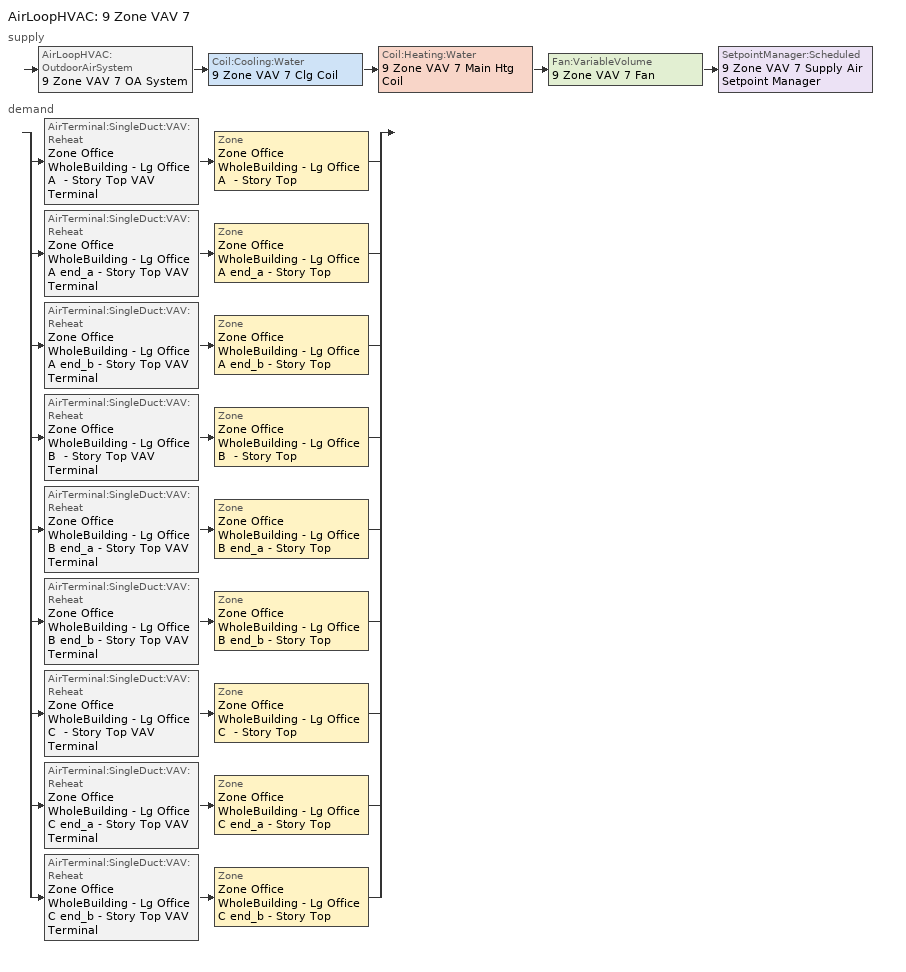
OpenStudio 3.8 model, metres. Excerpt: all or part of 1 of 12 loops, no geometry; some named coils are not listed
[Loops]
AirLoopHVAC '9 Zone VAV 7'
 supply: AirLoopHVAC:OutdoorAirSystem '9 Zone VAV 7 OA System' > Coil:Cooling:Water '9 Zone VAV 7 Clg Coil' > Coil:Heating:Water '9 Zone VAV 7 Main Htg Coil' > Fan:VariableVolume '9 Zone VAV 7 Fan' > SetpointManager:Scheduled '9 Zone VAV 7 Supply Air Setpoint Manager'
 demand: split
  | AirTerminal:SingleDuct:VAV:Reheat 'Zone Office WholeBuilding - Lg Office A  - Story Top VAV Terminal' > Zone 'Zone Office WholeBuilding - Lg Office A  - Story Top'
  | AirTerminal:SingleDuct:VAV:Reheat 'Zone Office WholeBuilding - Lg Office A end_a - Story Top VAV Terminal' > Zone 'Zone Office WholeBuilding - Lg Office A end_a - Story Top'
  | AirTerminal:SingleDuct:VAV:Reheat 'Zone Office WholeBuilding - Lg Office A end_b - Story Top VAV Terminal' > Zone 'Zone Office WholeBuilding - Lg Office A end_b - Story Top'
  | AirTerminal:SingleDuct:VAV:Reheat 'Zone Office WholeBuilding - Lg Office B  - Story Top VAV Terminal' > Zone 'Zone Office WholeBuilding - Lg Office B  - Story Top'
  | AirTerminal:SingleDuct:VAV:Reheat 'Zone Office WholeBuilding - Lg Office B end_a - Story Top VAV Terminal' > Zone 'Zone Office WholeBuilding - Lg Office B end_a - Story Top'
  | AirTerminal:SingleDuct:VAV:Reheat 'Zone Office WholeBuilding - Lg Office B end_b - Story Top VAV Terminal' > Zone 'Zone Office WholeBuilding - Lg Office B end_b - Story Top'
  | AirTerminal:SingleDuct:VAV:Reheat 'Zone Office WholeBuilding - Lg Office C  - Story Top VAV Terminal' > Zone 'Zone Office WholeBuilding - Lg Office C  - Story Top'
  | AirTerminal:SingleDuct:VAV:Reheat 'Zone Office WholeBuilding - Lg Office C end_a - Story Top VAV Terminal' > Zone 'Zone Office WholeBuilding - Lg Office C end_a - Story Top'
  | AirTerminal:SingleDuct:VAV:Reheat 'Zone Office WholeBuilding - Lg Office C end_b - Story Top VAV Terminal' > Zone 'Zone Office WholeBuilding - Lg Office C end_b - Story Top'
[Sizing:Zone] Zone Cooling Design Supply Air Temperature Input Method=SupplyAirTemperature; Zone Cooling Design Supply Air Temperature {C}=12.7778; Zone Cooling Design Supply Air Temperature Difference {deltaC}=11.11; Zone Heating Design Supply Air Temperature Input Method=SupplyAirTemperature; Zone Heating Design Supply Air Temperature {C}=40; Zone Heating Design Supply Air Temperature Difference {deltaC}=11.11; Zone Cooling Design Supply Air Humidity Ratio {kg-H2O/kg-air}=0.0085; Zone Heating Design Supply Air Humidity Ratio {kg-H2O/kg-air}=0.008; Cooling Design Air Flow Method=DesignDayWithLimit; Heating Design Air Flow Method=DesignDay; Account for Dedicated Outdoor Air System=No; Dedicated Outdoor Air System Control Strategy=NeutralSupplyAir; Dedicated Outdoor Air Low Setpoint Temperature for Design {C}=autosize; Dedicated Outdoor Air High Setpoint Temperature for Design {C}=autosize; Zone Load Sizing Method=Sensible Load Only No Latent Load; Zone Latent Cooling Design Supply Air Humidity Ratio Input Method=HumidityRatioDifference; Zone Cooling Design Supply Air Humidity Ratio Difference {kgWater/kgDryAir}=0.005; Zone Latent Heating Design Supply Air Humidity Ratio Input Method=HumidityRatioDifference; Zone Humidification Design Supply Air Humidity Ratio Difference {kgWater/kgDryAir}=0.005
Zone Office WholeBuilding - Lg Office A end_a - Story Top; Zone Office WholeBuilding - Lg Office B end_a - Story Top; Zone Office WholeBuilding - Lg Office C end_a - Story Top; Zone Office WholeBuilding - Lg Office A  - Story Top; Zone Office WholeBuilding - Lg Office B  - Story Top; Zone Office WholeBuilding - Lg Office C  - Story Top; Zone Office WholeBuilding - Lg Office A end_b - Story Top; Zone Office WholeBuilding - Lg Office B end_b - Story Top; Zone Office WholeBuilding - Lg Office C end_b - Story Top
[Zone equipment]
Zone Office WholeBuilding - Lg Office A end_a - Story Top: Zone Office WholeBuilding - Lg Office A end_a - Story Top VAV Terminal
Zone Office WholeBuilding - Lg Office B end_a - Story Top: Zone Office WholeBuilding - Lg Office B end_a - Story Top VAV Terminal
Zone Office WholeBuilding - Lg Office C end_a - Story Top: Zone Office WholeBuilding - Lg Office C end_a - Story Top VAV Terminal
Zone Office WholeBuilding - Lg Office A  - Story Top: Zone Office WholeBuilding - Lg Office A  - Story Top VAV Terminal
Zone Office WholeBuilding - Lg Office B  - Story Top: Zone Office WholeBuilding - Lg Office B  - Story Top VAV Terminal
Zone Office WholeBuilding - Lg Office C  - Story Top: Zone Office WholeBuilding - Lg Office C  - Story Top VAV Terminal
Zone Office WholeBuilding - Lg Office A end_b - Story Top: Zone Office WholeBuilding - Lg Office A end_b - Story Top VAV Terminal
Zone Office WholeBuilding - Lg Office B end_b - Story Top: Zone Office WholeBuilding - Lg Office B end_b - Story Top VAV Terminal
Zone Office WholeBuilding - Lg Office C end_b - Story Top: Zone Office WholeBuilding - Lg Office C end_b - Story Top VAV Terminal
[SetpointManager:Scheduled]
9 Zone VAV 7 Supply Air Setpoint Manager: Control Variable=Temperature; Schedule=Supply Air Temp - 55.0F; Setpoint Node or NodeList=9 Zone VAV 7 Supply Outlet Node
[AirLoopHVAC]
9 Zone VAV 7: Availability Schedule=9 Zone VAV 7_constant_night_fan_schedule; Design Supply Air Flow Rate {m3/s}=21.4722; Design Return Air Flow Fraction of Supply Air Flow=1
[Sizing:System]
9 Zone VAV 7: Type of Load to Size On=Sensible; Design Outdoor Air Flow Rate {m3/s}=21.4722; Central Heating Maximum System Air Flow Ratio=0.3; Preheat Design Temperature {C}=7.22222; Preheat Design Humidity Ratio {kg-H2O/kg-Air}=0.008; Precool Design Temperature {C}=12.7778; Precool Design Humidity Ratio {kg-H2O/kg-Air}=0.008; Central Cooling Design Supply Air Temperature {C}=12.7778; Central Heating Design Supply Air Temperature {C}=12.7778; Sizing Option=Coincident; 100% Outdoor Air in Cooling=No; 100% Outdoor Air in Heating=No; Central Cooling Design Supply Air Humidity Ratio {kg-H2O/kg-Air}=0.0085; Central Heating Design Supply Air Humidity Ratio {kg-H2O/kg-Air}=0.008; Cooling Design Air Flow Method=DesignDay; Heating Design Air Flow Method=DesignDay; System Outdoor Air Method=ZoneSum; Zone Maximum Outdoor Air Fraction=1; Cooling Supply Air Flow Rate Per Floor Area {m3/s-m2}=0.00996765; Cooling Fraction of Autosized Cooling Supply Air Flow Rate=1; Cooling Supply Air Flow Rate Per Unit Cooling Capacity {m3/s-W}=3.94755e-05; Heating Supply Air Flow Rate Per Floor Area {m3/s-m2}=0.00996765; Heating Fraction of Autosized Heating Supply Air Flow Rate=1; Heating Fraction of Autosized Cooling Supply Air Flow Rate=1; Heating Supply Air Flow Rate Per Unit Heating Capacity {m3/s-W}=3.15882e-05; Cooling Design Capacity Method=CoolingDesignCapacity; Cooling Design Capacity {W}=331910; Cooling Design Capacity Per Floor Area {W/m2}=234.7; Fraction of Autosized Cooling Design Capacity=1; Heating Design Capacity Method=HeatingDesignCapacity; Heating Design Capacity {W}=0; Heating Design Capacity Per Floor Area {W/m2}=157; Fraction of Autosized Heating Design Capacity=1; Central Cooling Capacity Control Method=OnOff; Occupant Diversity=1
[Fan:VariableVolume]
9 Zone VAV 7 Fan: Availability Schedule=Always On Discrete; Fan Total Efficiency=0.61165; Pressure Rise {Pa}=1389.92; Maximum Flow Rate {m3/s}=21.4722; Fan Power Minimum Flow Rate Input Method=Fraction; Fan Power Minimum Flow Fraction=0.25; Fan Power Minimum Air Flow Rate {m3/s}=0; Motor Efficiency=0.941; Motor In Airstream Fraction=1; Fan Power Coefficient 1=0.189848; Fan Power Coefficient 2=0.31447; Fan Power Coefficient 3=0.495682; Fan Power Coefficient 4=0; Fan Power Coefficient 5=0
[Controller:OutdoorAir]
9 Zone VAV 7 OA Controller: Minimum Outdoor Air Flow Rate {m3/s}=2.06477; Maximum Outdoor Air Flow Rate {m3/s}=21.4722; Economizer Control Type=NoEconomizer; Economizer Control Action Type=ModulateFlow; Economizer Maximum Limit Dry-Bulb Temperature {C}=12.7778; Economizer Maximum Limit Enthalpy {J/kg}=64000; Lockout Type=LockoutWithHeating; Minimum Limit Type=FixedMinimum; Minimum Outdoor Air Schedule=9 Zone VAV 7_night_ventcycle_schedule; Controller Mechanical Ventilation=9 Zone VAV 7 Vent Controller; High Humidity Control=No; Heat Recovery Bypass Control Type=BypassWhenWithinEconomizerLimits; Economizer Operation Staging=InterlockedWithMechanicalCooling
[Controller:MechanicalVentilation]
9 Zone VAV 7 Vent Controller: Availability Schedule=Always On Discrete; System Outdoor Air Method=ZoneSum
[AirLoopHVAC:OutdoorAirSystem]
9 Zone VAV 7 OA System: Controller=9 Zone VAV 7 OA Controller
[AirTerminal:SingleDuct:VAV:Reheat] Availability Schedule=Always On Discrete; Zone Minimum Air Flow Input Method=Constant; Constant Minimum Air Flow Fraction=0.3; Minimum Hot Water or Steam Flow Rate {m3/s}=0; Convergence Tolerance=0.001; Damper Heating Action=Normal; Maximum Flow per Zone Floor Area During Reheat {m3/s-m2}=AutoSize; Maximum Flow Fraction During Reheat=AutoSize; Maximum Reheat Air Temperature {C}=40; Control For Outdoor Air=No
Name | Maximum Air Flow Rate {m3/s} | Fixed Minimum Air Flow Rate {m3/s} | Reheat Coil | Maximum Hot Water or Steam Flow Rate {m3/s}
Zone Office WholeBuilding - Lg Office A  - Story Top VAV Terminal | 7.56699 | 2.2701 | Zone Office WholeBuilding - Lg Office A  - Story Top Reheat Coil | 0.00148874
Zone Office WholeBuilding - Lg Office A end_a - Story Top VAV Terminal | 0.333444 | 0.100033 | Zone Office WholeBuilding - Lg Office A end_a - Story Top Reheat Coil | 7.50379e-05
Zone Office WholeBuilding - Lg Office A end_b - Story Top VAV Terminal | 0.314334 | 0.0943003 | Zone Office WholeBuilding - Lg Office A end_b - Story Top Reheat Coil | 7.48462e-05
Zone Office WholeBuilding - Lg Office B  - Story Top VAV Terminal | 9.08619 | 2.72586 | Zone Office WholeBuilding - Lg Office B  - Story Top Reheat Coil | 0.00178391
Zone Office WholeBuilding - Lg Office B end_a - Story Top VAV Terminal | 0.977189 | 0.293157 | Zone Office WholeBuilding - Lg Office B end_a - Story Top Reheat Coil | 0.000181266
Zone Office WholeBuilding - Lg Office B end_b - Story Top VAV Terminal | 0.624962 | 0.187489 | Zone Office WholeBuilding - Lg Office B end_b - Story Top Reheat Coil | 0.000165049
Zone Office WholeBuilding - Lg Office C  - Story Top VAV Terminal | 6.4959 | 1.94877 | Zone Office WholeBuilding - Lg Office C  - Story Top Reheat Coil | 0.00140813
Zone Office WholeBuilding - Lg Office C end_a - Story Top VAV Terminal | 0.365865 | 0.109759 | Zone Office WholeBuilding - Lg Office C end_a - Story Top Reheat Coil | 7.64703e-05
Zone Office WholeBuilding - Lg Office C end_b - Story Top VAV Terminal | 0.252745 | 0.0758236 | Zone Office WholeBuilding - Lg Office C end_b - Story Top Reheat Coil | 7.4654e-05
[Schedule:Ruleset]
Supply Air Temp - 55.0F: Default Day Schedule=Supply Air Temp - 55.0F Default
[Schedule:Day]
Supply Air Temp - 55.0F Default; autogen Supply Air Temp - 55.0F 0_day_sch; autogen Supply Air Temp - 55.0F 1_day_sch: Average, 24, 0, 12.7778
[Schedule:Rule] Schedule Ruleset=Supply Air Temp - 55.0F; Apply Sunday=Yes; Apply Monday=Yes; Apply Tuesday=Yes; Apply Wednesday=Yes; Apply Thursday=Yes; Apply Friday=Yes; Apply Saturday=Yes; Date Specification Type=SpecificDates; Specific Month 1=1; Specific Month 2=1; Specific Month 3=1; Specific Month 4=1; Specific Month 5=2; Specific Month 6=2; Specific Month 7=2; Specific Month 8=2; Specific Month 9=3; Specific Month 10=3; Specific Month 11=3; Specific Month 12=3; Specific Month 14=4; Specific Month 15=4; Specific Month 16=4; Specific Month 17=4; Specific Month 18=5; Specific Month 19=5; Specific Month 20=5; Specific Month 21=5; Specific Month 22=6; Specific Month 23=6; Specific Month 24=6; Specific Month 25=6; Specific Month 27=7; Specific Month 28=7; Specific Month 29=7; Specific Month 30=7; Specific Month 31=8; Specific Month 32=8; Specific Month 33=8; Specific Month 34=8; Specific Month 35=9; Specific Month 36=9; Specific Month 37=9; Specific Month 38=9; Specific Month 39=9; Specific Month 40=10; Specific Month 41=10; Specific Month 42=10; Specific Month 43=10; Specific Month 44=11; Specific Month 45=11; Specific Month 46=11; Specific Month 47=11; Specific Month 48=12; Specific Month 49=12; Specific Month 50=12; Specific Month 51=12; Specific Month 52=12
Name | Rule Order | Day Schedule | Specific Day 1 | Specific Day 2 | Specific Day 3 | Specific Day 4 | Specific Day 5 | Specific Day 6 | Specific Day 7 | Specific Day 8 | Specific Day 9 | Specific Day 10 | Specific Day 11 | Specific Day 12 | Specific Month 13 | Specific Day 13 | Specific Day 14 | Specific Day 15 | Specific Day 16 | Specific Day 17 | Specific Day 18 | Specific Day 19 | Specific Day 20 | Specific Day 21 | Specific Day 22 | Specific Day 23 | Specific Day 24 | Specific Day 25 | Specific Month 26 | Specific Day 26 | Specific Day 27 | Specific Day 28 | Specific Day 29 | Specific Day 30 | Specific Day 31 | Specific Day 32 | Specific Day 33 | Specific Day 34 | Specific Day 35 | Specific Day 36 | Specific Day 37 | Specific Day 38 | Specific Day 39 | Specific Day 40 | Specific Day 41 | Specific Day 42 | Specific Day 43 | Specific Day 44 | Specific Day 45 | Specific Day 46 | Specific Day 47 | Specific Day 48 | Specific Day 49 | Specific Day 50 | Specific Day 51 | Specific Day 52
autogen Supply Air Temp - 55.0F 0 | 0 | autogen Supply Air Temp - 55.0F 0_day_sch | 6 | 13 | 20 | 27 | 3 | 10 | 17 | 24 | 3 | 10 | 17 | 24 | 3 | 31 | 7 | 14 | 21 | 28 | 5 | 12 | 19 | 26 | 2 | 9 | 16 | 23 | 6 | 30 | 7 | 14 | 21 | 28 | 4 | 11 | 18 | 25 | 1 | 8 | 15 | 22 | 29 | 6 | 13 | 20 | 27 | 3 | 10 | 17 | 24 | 1 | 8 | 15 | 22 | 29
autogen Supply Air Temp - 55.0F 1 | 1 | autogen Supply Air Temp - 55.0F 1_day_sch | 7 | 14 | 21 | 28 | 4 | 11 | 18 | 25 | 4 | 11 | 18 | 25 | 4 | 1 | 8 | 15 | 22 | 29 | 6 | 13 | 20 | 27 | 3 | 10 | 17 | 24 | 7 | 1 | 8 | 15 | 22 | 29 | 5 | 12 | 19 | 26 | 2 | 9 | 16 | 23 | 30 | 7 | 14 | 21 | 28 | 4 | 11 | 18 | 25 | 2 | 9 | 16 | 23 | 30
[Schedule:Constant] Value=1
Always On Discrete; 9 Zone VAV 7_night_ventcycle_schedule; 9 Zone VAV 7_constant_night_fan_schedule
